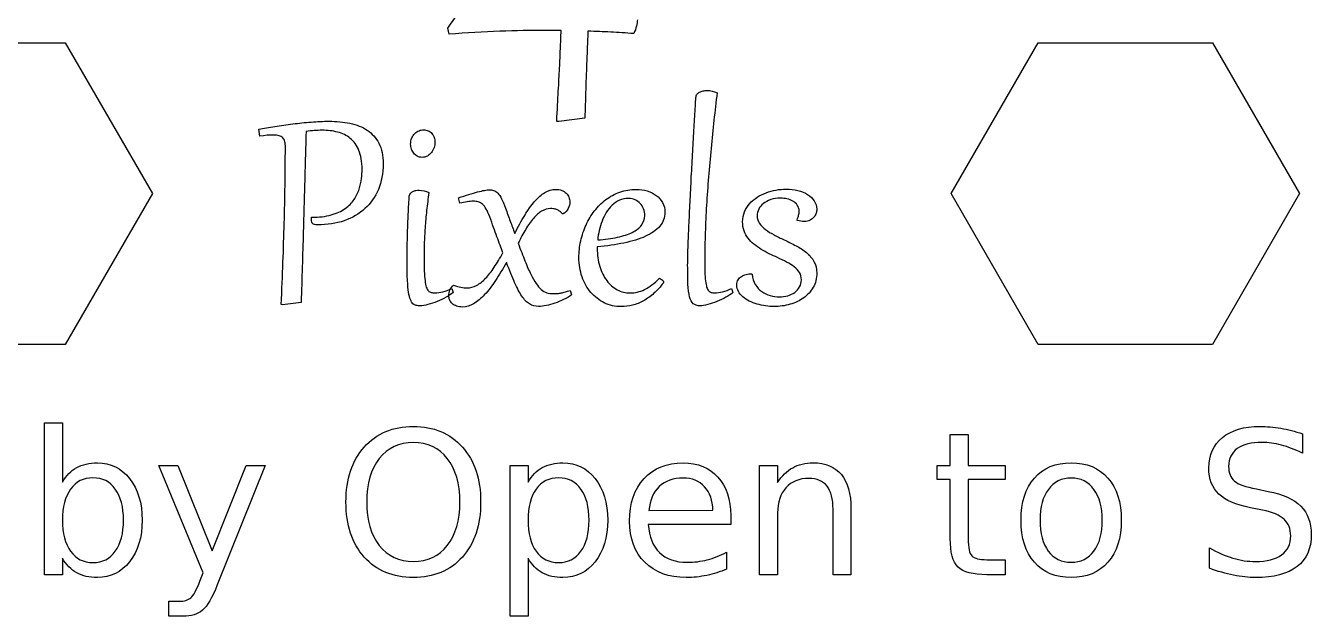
# Model space of a CAD drawing. Extents: x 1 to 248, y 2 to 47.
# Drawn here: x 201.64 to 220.09, y 24.09 to 32.56 of the extents above; entities that cross this region are included whole.
import ezdxf

# ---------------------------------------------------------------- set-up
doc = ezdxf.new("R2010")
doc.units = 0
doc.layers.get('0').update_dxf_attribs({"linetype": 'CONTINUOUS'})

msp = doc.modelspace()

# ---------------------------------------------------------------- linework, layer by layer
at = {"color": 5}
for p, q in [((207.71265, 32.44302), (207.69527, 32.529472)), ((209.20788, 32.49775), (209.09314, 32.49775)), ((211.56094, 31.600463), (211.5611, 31.600442)), ((209.28728, 31.191339), (209.25908, 31.193139)), ((209.66153, 31.238999), (209.28728, 31.191339)), ((204.99638, 30.980161), (204.98298, 31.079811)), ((205.36281, 30.819992), (205.3638, 30.820041)), ((207.32656, 30.676735), (207.32656, 30.676725)), ((207.42388, 30.170668), (207.42396, 30.170641)), ((207.8672, 30.017146), (207.85056, 30.096743)), ((205.73766, 29.7855), (205.73766, 29.80006)), ((209.35194, 29.864925), (209.34294, 29.864925)), ((210.52325, 29.841461), (210.52318, 29.841462)), ((212.71323, 29.770957), (212.71023, 29.782157)), ((209.84095, 29.393559), (209.84095, 29.374529)), ((212.05665, 29.00741), (212.06495, 28.99948)), ((207.7508, 28.794599), (207.7721, 28.736379)), ((210.73441, 28.942343), (210.73368, 28.942378)), ((211.76785, 28.7946), (211.78915, 28.73638)), ((209.45048, 28.767643), (209.47288, 28.703823)), ((205.32421, 28.561685), (205.30401, 28.563885)), ((205.58956, 28.595275), (205.32421, 28.561685)), ((201.90405, 24.689184), (201.90405, 26.866883)), ((201.90405, 26.866883), (202.162973, 26.866883)), ((202.162973, 26.866883), (202.162973, 26.018756)), ((207.201353, 26.816502), (207.201353, 26.816502)), ((207.201353, 26.586975), (207.201353, 26.586975)), ((214.908638, 26.256681), (214.908638, 26.701738)), ((214.908638, 26.701738), (215.167551, 26.701738)), ((215.167551, 26.701738), (215.167581, 26.701739)), ((215.167581, 26.701739), (215.167581, 26.256682)), ((219.966653, 26.710137), (219.966643, 26.710136)), ((219.966643, 26.710136), (219.966643, 26.434424)), ((204.182512, 24.714379), (203.548518, 26.256682)), ((203.548518, 26.256682), (203.821424, 26.256682)), ((203.821424, 26.256682), (204.311273, 25.030677)), ((204.311273, 25.030677), (204.801111, 26.256682)), ((205.074028, 26.256682), (204.385441, 24.543634)), ((204.801111, 26.256682), (205.074028, 26.256682)), ((208.588298, 24.092979), (208.588298, 26.256682)), ((208.588298, 26.256682), (208.847221, 26.256682)), ((208.847221, 26.256682), (208.847221, 26.018759)), ((212.171156, 24.689187), (212.171156, 26.256682)), ((212.171156, 26.256682), (212.430079, 26.256682)), ((212.430079, 26.256682), (212.430079, 26.013161)), ((214.719702, 26.056546), (214.719702, 26.256681)), ((214.719702, 26.256681), (214.908638, 26.256681)), ((215.167581, 26.256682), (215.698009, 26.256682)), ((215.698009, 26.256682), (215.698009, 26.056547)), ((216.645509, 26.29447), (216.645509, 26.29447)), ((214.908638, 26.056546), (214.719702, 26.056546)), ((214.908638, 25.20562), (214.908638, 26.056546)), ((215.698009, 26.056547), (215.167581, 26.056547)), ((215.167581, 26.056547), (215.167581, 25.205621)), ((216.645509, 26.076141), (216.645509, 26.076141)), ((202.162973, 26.018756), (202.162973, 26.018759)), ((219.304673, 25.919392), (219.475414, 25.884403)), ((203.039085, 25.471535), (203.039085, 25.471535)), ((209.723333, 25.471535), (209.723333, 25.471535)), ((210.582661, 25.611492), (211.500763, 25.612913)), ((211.500763, 25.612913), (211.500763, 25.612892)), ((211.758286, 25.537316), (211.758286, 25.537313)), ((211.758286, 25.537313), (211.758286, 25.411354)), ((212.430079, 25.575101), (212.430079, 24.689187)), ((213.226411, 24.689187), (213.226411, 25.626885)), ((213.483924, 25.635282), (213.483924, 24.689187)), ((213.483934, 25.635282), (213.483924, 25.635282)), ((219.392834, 25.61569), (219.220693, 25.649278)), ((211.758286, 25.411354), (210.574259, 25.411354)), ((202.162973, 24.924308), (202.162973, 24.689184)), ((208.847221, 24.924311), (208.847221, 24.092979)), ((208.847221, 24.924308), (208.847221, 24.924311)), ((211.698101, 25.012483), (211.698101, 24.768962)), ((218.63009, 24.781553), (218.63009, 25.072659)), ((215.433465, 24.904716), (215.697979, 24.904716)), ((215.697979, 24.904716), (215.697979, 24.689186)), ((202.162973, 24.689184), (201.90405, 24.689184)), ((204.136341, 24.596817), (204.182512, 24.714379)), ((212.430079, 24.689187), (212.171156, 24.689187)), ((213.483924, 24.689187), (213.226411, 24.689187)), ((215.697979, 24.689186), (215.433465, 24.689186)), ((204.385441, 24.543634), (204.385451, 24.543634)), ((203.689883, 24.092981), (203.689883, 24.308511)), ((203.689883, 24.308511), (203.841029, 24.308511)), ((203.895612, 24.092981), (203.689883, 24.092981)), ((208.847221, 24.092979), (208.588298, 24.092979))]:
    msp.add_line(p, q, dxfattribs=at)
at = {"color": 1}
for p, q in [((199.703565, 32.321581), (202.203565, 32.321581)), ((202.203565, 32.321581), (203.453565, 30.156517)), ((214.923565, 30.156517), (216.173565, 32.321581)), ((216.173565, 32.321581), (218.673565, 32.321581)), ((218.673565, 32.321581), (219.923565, 30.156517)), ((203.453565, 30.156517), (202.203565, 27.991454)), ((216.173565, 27.991454), (214.923565, 30.156517)), ((219.923565, 30.156517), (218.673565, 27.991454)), ((202.203565, 27.991454), (199.703565, 27.991454)), ((218.673565, 27.991454), (216.173565, 27.991454))]:
    msp.add_line(p, q, dxfattribs=at)
at = {"color": 5}
for points in [[(207.69527, 32.529472), (207.90593, 32.827224), (208.085993, 33.092023), (208.23546, 33.323869)], [(208.43997, 32.48539), (208.206943, 32.47833), (207.964503, 32.464207), (207.71265, 32.44302)], [(209.09314, 32.49775), (208.891893, 32.49775), (208.67417, 32.49363), (208.43997, 32.48539)], [(209.26438, 32.49775), (209.24558, 32.49775), (209.226747, 32.49775), (209.20788, 32.49775)], [(209.32268, 32.49595), (209.30268, 32.49715), (209.283247, 32.49775), (209.26438, 32.49775)], [(209.31208, 32.234682), (209.315413, 32.319418), (209.318947, 32.406507), (209.32268, 32.49595)], [(209.70753, 32.487085), (209.702863, 32.384696), (209.69873, 32.288191), (209.69513, 32.197571)], [(210.03412, 32.472965), (209.92702, 32.478832), (209.818157, 32.483539), (209.70753, 32.487085)], [(210.4172, 32.651267), (210.4172, 32.595954), (210.400133, 32.52946), (210.366, 32.451785)], [(210.366, 32.451785), (210.25302, 32.461199), (210.142393, 32.468259), (210.03412, 32.472965)], [(209.29968, 31.957526), (209.304347, 32.056384), (209.30848, 32.14877), (209.31208, 32.234682)], [(209.69513, 32.197571), (209.691797, 32.105775), (209.688263, 32.012212), (209.68453, 31.916884)], [(209.28198, 31.625644), (209.289047, 31.74804), (209.294947, 31.858668), (209.29968, 31.957526)], [(209.68453, 31.916884), (209.681197, 31.82038), (209.677663, 31.717991), (209.67393, 31.609717)], [(209.25908, 31.193139), (209.26848, 31.357903), (209.276113, 31.502072), (209.28198, 31.625644)], [(209.67393, 31.609717), (209.670597, 31.500267), (209.666463, 31.376695), (209.66153, 31.238999)], [(211.25746, 31.535523), (211.258127, 31.553437), (211.26336, 31.56874), (211.27316, 31.581433)], [(211.27316, 31.581433), (211.282893, 31.594867), (211.295227, 31.605317), (211.31016, 31.612783)], [(211.31016, 31.612783), (211.325827, 31.620997), (211.342993, 31.626967), (211.36166, 31.630693)], [(211.36166, 31.630693), (211.38106, 31.634427), (211.40046, 31.636293), (211.41986, 31.636293)], [(211.41986, 31.636293), (211.46466, 31.636293), (211.511687, 31.62435), (211.56094, 31.600463)], [(211.5611, 31.600442), (211.546167, 31.473548), (211.531233, 31.343294), (211.5163, 31.209682)], [(211.24066, 31.264566), (211.24666, 31.366828), (211.25226, 31.457147), (211.25746, 31.535523)], [(205.73315, 31.182821), (205.821977, 31.190288), (205.90707, 31.194021), (205.98843, 31.194021)], [(205.98843, 31.194021), (206.095917, 31.194021), (206.196687, 31.184318), (206.29074, 31.164911)], [(211.22166, 30.937626), (211.228393, 31.053324), (211.234727, 31.162304), (211.24066, 31.264566)], [(211.5163, 31.209682), (211.5021, 31.076816), (211.4883, 30.942084), (211.4749, 30.805486)], [(204.98298, 31.079811), (205.053147, 31.092498), (205.129657, 31.105561), (205.21251, 31.119001)], [(205.21251, 31.119001), (205.29611, 31.132435), (205.381577, 31.144751), (205.46891, 31.155951)], [(205.46891, 31.155951), (205.55699, 31.167151), (205.64507, 31.176108), (205.73315, 31.182821)], [(205.66046, 31.048441), (205.659127, 30.990968), (205.656793, 30.914085), (205.65346, 30.817792)], [(205.77803, 31.060761), (205.74223, 31.057761), (205.70304, 31.053655), (205.66046, 31.048441)], [(205.89223, 31.065261), (205.852697, 31.065261), (205.81463, 31.063761), (205.77803, 31.060761)], [(206.11392, 31.038391), (206.044507, 31.056305), (205.97061, 31.065261), (205.89223, 31.065261)], [(206.29531, 30.948821), (206.243777, 30.991368), (206.183313, 31.021225), (206.11392, 31.038391)], [(206.29074, 31.164911), (206.38554, 31.145505), (206.46802, 31.112288), (206.53818, 31.065261)], [(206.53818, 31.065261), (206.609093, 31.018981), (206.665077, 30.956654), (206.70613, 30.878278)], [(207.17876, 30.954405), (207.18996, 30.980532), (207.204527, 31.002179), (207.22246, 31.019345)], [(207.22246, 31.019345), (207.240393, 31.037259), (207.26016, 31.050322), (207.28176, 31.058535)], [(207.28176, 31.058535), (207.303427, 31.067495), (207.324693, 31.071975), (207.34556, 31.071975)], [(207.34556, 31.071975), (207.37096, 31.071975), (207.393727, 31.067122), (207.41386, 31.057415)], [(207.41386, 31.057415), (207.433993, 31.048462), (207.45116, 31.035772), (207.46536, 31.019345)], [(207.46536, 31.019345), (207.480293, 31.002925), (207.491493, 30.983892), (207.49896, 30.962245)], [(205.1856, 30.996951), (205.136333, 30.996951), (205.07326, 30.991355), (204.99638, 30.980161)], [(205.274, 30.986871), (205.250867, 30.993591), (205.2214, 30.996951), (205.1856, 30.996951)], [(205.3278, 30.955521), (205.315133, 30.969701), (205.2972, 30.980151), (205.274, 30.986871)], [(205.3558, 30.900661), (205.350467, 30.923055), (205.341133, 30.941341), (205.3278, 30.955521)], [(205.3638, 30.820041), (205.3638, 30.851395), (205.361133, 30.878268), (205.3558, 30.900661)], [(206.41847, 30.776394), (206.388603, 30.848798), (206.34755, 30.906274), (206.29531, 30.948821)], [(206.70613, 30.878278), (206.747197, 30.799903), (206.76773, 30.70212), (206.76773, 30.584929)], [(207.16196, 30.865955), (207.16196, 30.899549), (207.16756, 30.929032), (207.17876, 30.954405)], [(207.17316, 30.795415), (207.165693, 30.818555), (207.16196, 30.842069), (207.16196, 30.865955)], [(207.51126, 30.893945), (207.51126, 30.867819), (207.506793, 30.841692), (207.49786, 30.815565)], [(207.49896, 30.962245), (207.50716, 30.941345), (207.51126, 30.918579), (207.51126, 30.893945)], [(211.20146, 30.579336), (211.208193, 30.703245), (211.214927, 30.822675), (211.22166, 30.937626)], [(205.35881, 30.27248), (205.361477, 30.450879), (205.36281, 30.633383), (205.36281, 30.819992)], [(205.65346, 30.817792), (205.65146, 30.721502), (205.64846, 30.610656), (205.64446, 30.485254)], [(206.46437, 30.506557), (206.46437, 30.614791), (206.44907, 30.704736), (206.41847, 30.776394)], [(207.20566, 30.734955), (207.19146, 30.752869), (207.180627, 30.773022), (207.17316, 30.795415)], [(207.25716, 30.692405), (207.237027, 30.703599), (207.21986, 30.717782), (207.20566, 30.734955)], [(207.32656, 30.676725), (207.300427, 30.676725), (207.277293, 30.681952), (207.25716, 30.692405)], [(207.40156, 30.695765), (207.37916, 30.683079), (207.35416, 30.676735), (207.32656, 30.676735)], [(207.45976, 30.746145), (207.444093, 30.725245), (207.424693, 30.708452), (207.40156, 30.695765)], [(207.49786, 30.815565), (207.488927, 30.790185), (207.476227, 30.767045), (207.45976, 30.746145)], [(211.4749, 30.805486), (211.462233, 30.669634), (211.4503, 30.533036), (211.4391, 30.395692)], [(205.64446, 30.485254), (205.641793, 30.3606), (205.63806, 30.223628), (205.63326, 30.07434)], [(206.45637, 30.371078), (206.461703, 30.421092), (206.46437, 30.466251), (206.46437, 30.506557)], [(206.76773, 30.584929), (206.76773, 30.448331), (206.744597, 30.325542), (206.69833, 30.216562)], [(211.18246, 30.212089), (211.18846, 30.333759), (211.194793, 30.456174), (211.20146, 30.579336)], [(205.34651, 29.732806), (205.351843, 29.914937), (205.355943, 30.094828), (205.35881, 30.27248)], [(206.42277, 30.218805), (206.439903, 30.270312), (206.451103, 30.32107), (206.45637, 30.371078)], [(211.4391, 30.395692), (211.4279, 30.258348), (211.4182, 30.122869), (211.41, 29.989256)], [(206.34887, 30.069891), (206.381003, 30.118411), (206.405637, 30.168049), (206.42277, 30.218805)], [(206.69833, 30.216562), (206.652797, 30.108329), (206.588603, 30.016517), (206.50575, 29.941126)], [(207.12601, 29.826923), (207.13001, 29.917243), (207.134877, 30.010174), (207.14061, 30.105718)], [(207.14061, 30.105718), (207.141943, 30.126618), (207.147543, 30.143412), (207.15741, 30.156098)], [(207.15741, 30.156098), (207.167143, 30.169532), (207.179077, 30.179608), (207.19321, 30.186328)], [(207.19321, 30.186328), (207.20741, 30.193795), (207.222343, 30.198645), (207.23801, 30.200878)], [(207.23801, 30.200878), (207.25441, 30.203878), (207.269343, 30.205378), (207.28281, 30.205378)], [(207.28281, 30.205378), (207.33281, 30.205378), (207.379833, 30.193808), (207.42388, 30.170668)], [(207.42396, 30.170641), (207.411293, 30.085547), (207.40046, 30.00008), (207.39146, 29.91424)], [(207.85056, 30.096743), (207.902093, 30.11391), (207.950987, 30.129587), (207.99724, 30.143773)], [(207.99724, 30.143773), (208.043507, 30.157953), (208.08568, 30.169897), (208.12376, 30.179603)], [(208.12376, 30.179603), (208.161827, 30.190057), (208.19466, 30.197893), (208.22226, 30.203113)], [(208.22226, 30.203113), (208.250593, 30.208313), (208.272627, 30.210913), (208.28836, 30.210913)], [(208.28836, 30.210913), (208.311493, 30.210913), (208.333127, 30.207553), (208.35326, 30.200833)], [(208.35326, 30.200833), (208.374193, 30.194113), (208.39396, 30.18105), (208.41256, 30.161643)], [(208.41256, 30.161643), (208.43196, 30.142237), (208.450627, 30.115363), (208.46856, 30.081023)], [(208.94218, 30.044075), (208.990713, 30.099309), (209.039603, 30.141855), (209.08885, 30.171715)], [(209.08885, 30.171715), (209.13885, 30.202322), (209.18998, 30.217625), (209.24224, 30.217625)], [(209.24224, 30.217625), (209.27584, 30.217625), (209.30534, 30.212399), (209.33074, 30.201945)], [(209.33074, 30.201945), (209.35614, 30.192245), (209.377407, 30.179182), (209.39454, 30.162755)], [(209.39454, 30.162755), (209.412473, 30.146335), (209.42554, 30.126929), (209.43374, 30.104535)], [(209.43374, 30.104535), (209.442673, 30.082889), (209.44714, 30.060495), (209.44714, 30.037355)], [(209.96407, 30.069823), (210.02527, 30.116103), (210.092077, 30.152305), (210.16449, 30.178429)], [(210.29258, 30.086662), (210.244047, 30.086662), (210.200007, 30.078079), (210.16046, 30.060912)], [(210.16449, 30.178429), (210.237643, 30.204556), (210.31602, 30.217619), (210.39962, 30.217619)], [(210.38438, 30.067632), (210.356047, 30.080319), (210.325447, 30.086662), (210.29258, 30.086662)], [(210.39962, 30.217619), (210.454887, 30.217619), (210.50751, 30.210156), (210.55749, 30.195229)], [(210.55749, 30.195229), (210.60749, 30.180303), (210.651157, 30.158656), (210.68849, 30.130289)], [(210.68849, 30.130289), (210.726557, 30.102669), (210.75679, 30.068333), (210.77919, 30.027281)], [(211.16566, 29.860517), (211.170993, 29.973976), (211.176593, 30.091167), (211.18246, 30.212089)], [(212.02801, 30.01166), (212.059343, 30.04674), (212.095173, 30.077344), (212.1355, 30.10347)], [(212.1355, 30.10347), (212.176567, 30.129597), (212.22023, 30.151244), (212.26649, 30.16841)], [(212.26649, 30.16841), (212.312757, 30.186324), (212.360157, 30.199387), (212.40869, 30.2076)], [(212.47423, 30.091177), (212.42123, 30.091177), (212.37383, 30.084087), (212.33203, 30.069907)], [(212.40869, 30.2076), (212.457957, 30.21656), (212.50573, 30.22104), (212.55201, 30.22104)], [(212.56493, 30.081097), (212.53433, 30.087817), (212.504097, 30.091177), (212.47423, 30.091177)], [(212.55201, 30.22104), (212.611743, 30.22104), (212.6681, 30.214324), (212.72108, 30.20089)], [(212.72108, 30.20089), (212.774813, 30.188204), (212.821463, 30.16917), (212.86103, 30.14379)], [(212.86103, 30.14379), (212.901363, 30.119157), (212.933097, 30.088927), (212.95623, 30.0531)], [(205.63326, 30.07434), (205.628593, 29.9258), (205.624127, 29.770168), (205.61986, 29.607444)], [(206.02081, 29.85044), (206.099937, 29.87358), (206.16637, 29.90381), (206.22011, 29.94113)], [(206.50575, 29.941126), (206.422897, 29.865736), (206.32325, 29.807888), (206.20681, 29.76758)], [(206.22011, 29.94113), (206.273843, 29.979197), (206.316763, 30.022117), (206.34887, 30.069891)], [(207.39146, 29.91424), (207.382527, 29.829146), (207.37506, 29.746665), (207.36906, 29.666796)], [(207.97244, 30.037296), (207.940373, 30.032096), (207.905293, 30.02538), (207.8672, 30.017146)], [(208.05754, 30.046296), (208.033673, 30.046296), (208.005307, 30.043296), (207.97244, 30.037296)], [(208.13034, 30.037296), (208.108673, 30.043296), (208.084407, 30.046296), (208.05754, 30.046296)], [(208.19194, 30.003706), (208.173273, 30.020126), (208.15274, 30.031323), (208.13034, 30.037296)], [(208.24564, 29.935406), (208.22924, 29.96452), (208.21134, 29.987286), (208.19194, 30.003706)], [(208.29714, 29.82456), (208.27994, 29.870094), (208.262773, 29.907042), (208.24564, 29.935406)], [(208.46856, 30.081023), (208.487227, 30.04669), (208.505893, 30.002277), (208.52456, 29.947784)], [(208.52456, 29.947784), (208.54696, 29.882098), (208.56936, 29.81977), (208.59176, 29.760802)], [(208.79886, 29.844776), (208.84666, 29.923152), (208.894433, 29.989585), (208.94218, 30.044075)], [(209.04289, 29.904155), (209.002557, 29.879522), (208.96337, 29.844813), (208.92533, 29.800027)], [(209.17054, 29.942225), (209.126473, 29.942225), (209.083923, 29.929535), (209.04289, 29.904155)], [(209.21194, 29.938825), (209.19774, 29.941092), (209.18394, 29.942225), (209.17054, 29.942225)], [(209.25674, 29.927625), (209.241807, 29.933625), (209.226873, 29.937359), (209.21194, 29.938825)], [(209.30044, 29.904115), (209.28624, 29.914562), (209.271673, 29.922399), (209.25674, 29.927625)], [(209.34294, 29.864925), (209.329473, 29.881345), (209.315307, 29.894409), (209.30044, 29.904115)], [(209.42364, 29.943305), (209.407973, 29.912699), (209.384073, 29.886572), (209.35194, 29.864925)], [(209.44714, 30.037355), (209.44714, 30.006002), (209.439307, 29.974652), (209.42364, 29.943305)], [(209.67968, 29.705934), (209.71328, 29.778339), (209.75396, 29.845519), (209.80172, 29.907473)], [(209.80172, 29.907473), (209.84952, 29.970173), (209.903637, 30.02429), (209.96407, 30.069823)], [(210.05409, 29.990372), (210.022757, 29.961259), (209.995157, 29.926923), (209.97129, 29.887364)], [(210.16046, 30.060912), (210.120927, 30.043746), (210.08547, 30.020232), (210.05409, 29.990372)], [(210.45718, 30.015012), (210.437047, 30.037406), (210.41278, 30.054946), (210.38438, 30.067632)], [(210.50528, 29.937752), (210.49408, 29.967612), (210.478047, 29.993366), (210.45718, 30.015012)], [(210.52318, 29.841462), (210.52318, 29.875796), (210.517213, 29.907892), (210.50528, 29.937752)], [(210.77919, 30.027281), (210.80159, 29.986228), (210.81279, 29.939576), (210.81279, 29.887324)], [(211.41, 29.989256), (211.4018, 29.856391), (211.395467, 29.725765), (211.391, 29.597377)], [(211.95521, 29.895215), (211.973143, 29.938509), (211.99741, 29.977324), (212.02801, 30.01166)], [(212.15957, 29.933317), (212.144637, 29.903457), (212.13717, 29.872481), (212.13717, 29.840387)], [(212.22567, 30.012807), (212.19727, 29.989667), (212.175237, 29.963171), (212.15957, 29.933317)], [(212.33203, 30.069907), (212.29023, 30.055727), (212.254777, 30.036694), (212.22567, 30.012807)], [(212.65003, 30.048627), (212.62463, 30.063554), (212.596263, 30.074377), (212.56493, 30.081097)], [(212.71273, 29.990407), (212.69633, 30.014294), (212.67543, 30.033701), (212.65003, 30.048627)], [(212.73963, 29.904197), (212.738963, 29.938531), (212.729997, 29.967267), (212.71273, 29.990407)], [(212.73263, 29.848217), (212.737297, 29.868371), (212.73963, 29.887031), (212.73963, 29.904197)], [(212.95623, 30.0531), (212.980097, 30.017274), (212.99203, 29.976966), (212.99203, 29.932177)], [(212.99203, 29.932177), (212.99203, 29.915011), (212.98903, 29.896351), (212.98303, 29.876197)], [(205.32861, 29.172978), (205.336077, 29.364813), (205.342043, 29.551422), (205.34651, 29.732806)], [(205.73766, 29.80006), (205.73766, 29.807527), (205.737993, 29.813124), (205.73866, 29.81685)], [(205.75666, 29.7228), (205.743993, 29.732507), (205.73766, 29.753407), (205.73766, 29.7855)], [(205.73866, 29.81685), (205.848387, 29.81685), (205.942437, 29.828047), (206.02081, 29.85044)], [(205.82276, 29.70824), (205.791427, 29.70824), (205.769393, 29.713094), (205.75666, 29.7228)], [(206.20681, 29.76758), (206.09111, 29.72802), (205.963093, 29.70824), (205.82276, 29.70824)], [(207.11701, 29.570522), (207.11901, 29.651884), (207.12201, 29.737351), (207.12601, 29.826923)], [(208.35204, 29.672287), (208.33484, 29.720061), (208.31654, 29.770818), (208.29714, 29.82456)], [(208.59176, 29.760802), (208.61416, 29.702582), (208.635793, 29.64436), (208.65666, 29.586135)], [(208.65666, 29.586135), (208.70446, 29.680933), (208.75186, 29.767147), (208.79886, 29.844776)], [(208.92533, 29.800027), (208.887263, 29.755987), (208.849943, 29.703737), (208.81337, 29.643275)], [(209.90969, 29.763082), (209.89329, 29.719042), (209.879857, 29.673883), (209.86939, 29.627604)], [(209.97129, 29.887364), (209.947423, 29.848551), (209.92689, 29.807124), (209.90969, 29.763082)], [(210.47735, 29.703743), (210.50795, 29.74405), (210.52325, 29.789956), (210.52325, 29.841461)], [(210.81279, 29.887324), (210.81279, 29.811188), (210.78779, 29.744755), (210.73779, 29.688025)], [(211.15106, 29.547013), (211.155727, 29.642557), (211.160593, 29.747059), (211.16566, 29.860517)], [(211.92831, 29.753019), (211.92831, 29.804526), (211.937277, 29.851925), (211.95521, 29.895215)], [(211.94851, 29.622019), (211.935043, 29.661579), (211.92831, 29.705246), (211.92831, 29.753019)], [(212.13717, 29.840387), (212.13717, 29.799334), (212.148003, 29.762385), (212.16967, 29.729541)], [(212.16967, 29.729541), (212.191337, 29.697441), (212.22007, 29.667585), (212.25587, 29.639971)], [(212.71023, 29.782157), (212.720697, 29.806044), (212.728163, 29.828064), (212.73263, 29.848217)], [(212.81173, 29.756397), (212.780397, 29.756397), (212.747563, 29.761251), (212.71323, 29.770957)], [(212.89683, 29.775427), (212.873697, 29.763487), (212.84533, 29.757144), (212.81173, 29.756397)], [(212.95283, 29.819097), (212.93863, 29.801931), (212.919963, 29.787374), (212.89683, 29.775427)], [(212.98303, 29.876197), (212.97703, 29.856044), (212.966963, 29.837011), (212.95283, 29.819097)], [(205.61986, 29.607444), (205.615193, 29.445467), (205.610327, 29.278638), (205.60526, 29.106957)], [(207.11101, 29.343232), (207.112343, 29.414144), (207.114343, 29.489907), (207.11701, 29.570522)], [(207.36906, 29.666796), (207.363727, 29.586927), (207.359627, 29.511163), (207.35676, 29.439505)], [(208.40134, 29.537928), (208.385673, 29.580475), (208.36924, 29.625261), (208.35204, 29.672287)], [(208.44504, 29.418125), (208.431573, 29.456192), (208.417007, 29.496126), (208.40134, 29.537928)], [(208.81337, 29.643275), (208.777503, 29.582815), (208.741673, 29.516756), (208.70588, 29.445096)], [(209.60358, 29.477525), (209.621513, 29.557394), (209.64688, 29.63353), (209.67968, 29.705934)], [(209.86939, 29.627604), (209.858923, 29.581324), (209.851457, 29.536165), (209.84699, 29.492125)], [(210.13138, 29.530195), (210.215727, 29.548855), (210.286637, 29.572369), (210.34411, 29.600735)], [(210.5329, 29.543589), (210.445567, 29.504029), (210.342557, 29.471933), (210.22387, 29.447299)], [(210.34411, 29.600735), (210.40231, 29.629849), (210.446723, 29.664185), (210.47735, 29.703743)], [(210.73779, 29.688025), (210.688523, 29.631299), (210.620227, 29.583153), (210.5329, 29.543589)], [(211.14206, 29.295091), (211.14406, 29.367495), (211.14706, 29.451469), (211.15106, 29.547013)], [(211.391, 29.597377), (211.386333, 29.46899), (211.384, 29.345828), (211.384, 29.22789)], [(212.00561, 29.515652), (211.981743, 29.547752), (211.96271, 29.583208), (211.94851, 29.622019)], [(212.25587, 29.639971), (212.29167, 29.613098), (212.332723, 29.587718), (212.37903, 29.563831)], [(212.37903, 29.563831), (212.42603, 29.539945), (212.474923, 29.516058), (212.52571, 29.492171)], [(207.35676, 29.439505), (207.35476, 29.368594), (207.35376, 29.3044), (207.35376, 29.246924)], [(208.48644, 29.307279), (208.472973, 29.343106), (208.459173, 29.380055), (208.44504, 29.418125)], [(208.70588, 29.445096), (208.740947, 29.348806), (208.773047, 29.264085), (208.80218, 29.190934)], [(209.57778, 29.237918), (209.57778, 29.317787), (209.58638, 29.397656), (209.60358, 29.477525)], [(210.22387, 29.447299), (210.105937, 29.423413), (209.978297, 29.405499), (209.84095, 29.393559)], [(209.84095, 29.374529), (209.84095, 29.278985), (209.852883, 29.191652), (209.87675, 29.11253)], [(209.84699, 29.492125), (209.952983, 29.499592), (210.04778, 29.512282), (210.13138, 29.530195)], [(212.09071, 29.429442), (212.058643, 29.455569), (212.030277, 29.484306), (212.00561, 29.515652)], [(212.19596, 29.356662), (212.158627, 29.379056), (212.123543, 29.403316), (212.09071, 29.429442)], [(212.31128, 29.293962), (212.271747, 29.313369), (212.233307, 29.334269), (212.19596, 29.356662)], [(212.52571, 29.492171), (212.582443, 29.465298), (212.638797, 29.437308), (212.69477, 29.408201)], [(212.69477, 29.408201), (212.75077, 29.379835), (212.800783, 29.347365), (212.84481, 29.310791)], [(205.30401, 28.563885), (205.312943, 28.778113), (205.321143, 28.981144), (205.32861, 29.172978)], [(207.11001, 29.15401), (207.11001, 29.20999), (207.110343, 29.273064), (207.11101, 29.343232)], [(207.35376, 29.246924), (207.35376, 29.169295), (207.35476, 29.102489), (207.35676, 29.046506)], [(208.36215, 29.100143), (208.403217, 29.162097), (208.444647, 29.231142), (208.48644, 29.307279)], [(208.53797, 29.168481), (208.48497, 29.07443), (208.432347, 28.988216), (208.3801, 28.90984)], [(208.65441, 28.880729), (208.619343, 28.960598), (208.58053, 29.056515), (208.53797, 29.168481)], [(208.80218, 29.190934), (208.832047, 29.117783), (208.860047, 29.054336), (208.88618, 29.000592)], [(209.62258, 28.962483), (209.592713, 29.048323), (209.57778, 29.140135), (209.57778, 29.237918)], [(211.13906, 29.129382), (211.13906, 29.168196), (211.14006, 29.223432), (211.14206, 29.295091)], [(211.384, 29.22789), (211.384, 29.153993), (211.384667, 29.090546), (211.386, 29.037549)], [(212.43108, 29.237982), (212.391547, 29.256642), (212.351613, 29.275302), (212.31128, 29.293962)], [(212.55984, 29.174162), (212.518773, 29.195062), (212.475853, 29.216336), (212.43108, 29.237982)], [(212.66957, 29.105862), (212.638237, 29.130496), (212.60166, 29.153262), (212.55984, 29.174162)], [(212.84481, 29.310791), (212.888877, 29.274218), (212.92433, 29.232044), (212.95117, 29.18427)], [(212.95117, 29.18427), (212.97877, 29.137244), (212.99257, 29.081634), (212.99257, 29.017441)], [(205.60526, 29.106957), (205.599927, 28.936023), (205.594693, 28.765463), (205.58956, 28.595275)], [(207.11601, 28.909925), (207.11201, 28.977105), (207.11001, 29.058466), (207.11001, 29.15401)], [(207.35676, 29.046506), (207.35876, 28.991266), (207.362493, 28.944614), (207.36796, 28.906549)], [(208.23787, 28.941151), (208.27967, 28.985191), (208.321097, 29.038189), (208.36215, 29.100143)], [(208.88618, 29.000592), (208.912313, 28.947599), (208.93768, 28.903186), (208.96228, 28.867353)], [(209.87675, 29.11253), (209.90135, 29.033408), (209.93494, 28.965482), (209.97752, 28.908752)], [(211.14306, 28.857305), (211.140393, 28.931949), (211.13906, 29.022642), (211.13906, 29.129382)], [(211.386, 29.037549), (211.388, 28.984549), (211.391, 28.939763), (211.395, 28.90319)], [(211.91215, 28.96822), (211.932283, 28.980907), (211.954683, 28.990237), (211.97935, 28.99621)], [(211.97935, 28.99621), (212.00475, 29.00293), (212.030517, 29.006664), (212.05665, 29.00741)], [(212.06495, 28.99948), (212.070283, 28.942754), (212.085217, 28.893862), (212.10975, 28.852806)], [(212.74457, 29.024122), (212.725903, 29.053982), (212.700903, 29.081229), (212.66957, 29.105862)], [(212.77257, 28.919994), (212.77257, 28.959554), (212.763237, 28.994264), (212.74457, 29.024122)], [(212.99257, 29.017441), (212.99257, 28.940558), (212.975403, 28.872259), (212.94107, 28.812544)], [(207.13171, 28.741977), (207.124977, 28.786764), (207.119743, 28.842747), (207.11601, 28.909925)], [(207.36796, 28.906549), (207.373293, 28.868483), (207.379627, 28.837879), (207.38696, 28.814739)], [(207.38696, 28.814739), (207.39516, 28.792346), (207.40486, 28.774806), (207.41606, 28.762119)], [(207.62428, 28.748689), (207.66608, 28.759883), (207.708253, 28.775186), (207.7508, 28.794599)], [(207.7262, 28.769882), (207.7374, 28.796009), (207.7542, 28.821016), (207.7766, 28.844902)], [(207.7766, 28.844902), (207.816933, 28.829976), (207.852763, 28.819526), (207.88409, 28.813552)], [(207.88409, 28.813552), (207.916157, 28.807552), (207.945257, 28.804552), (207.97139, 28.804552)], [(207.97139, 28.804552), (208.01919, 28.804552), (208.065097, 28.816496), (208.10911, 28.840382)], [(208.10911, 28.840382), (208.153177, 28.864269), (208.196097, 28.897859), (208.23787, 28.941151)], [(208.3801, 28.90984), (208.328567, 28.831464), (208.27669, 28.763912), (208.22447, 28.707182)], [(208.75854, 28.684789), (208.724207, 28.736296), (208.689497, 28.801609), (208.65441, 28.880729)], [(208.96228, 28.867353), (208.98688, 28.831527), (209.01188, 28.80279), (209.03728, 28.781143)], [(209.7491, 28.739671), (209.695367, 28.803118), (209.653193, 28.877389), (209.62258, 28.962483)], [(209.97752, 28.908752), (210.020053, 28.852772), (210.070063, 28.809106), (210.12755, 28.777753)], [(210.51943, 28.779993), (210.590343, 28.81358), (210.662003, 28.867697), (210.73441, 28.942343)], [(210.79038, 28.878508), (210.74858, 28.820288), (210.70342, 28.76953), (210.6549, 28.726234)], [(210.73368, 28.942378), (210.738347, 28.940112), (210.743947, 28.936752), (210.75048, 28.932298)], [(210.75048, 28.932298), (210.757947, 28.928565), (210.76468, 28.924085), (210.77068, 28.918858)], [(210.77068, 28.918858), (210.77668, 28.914392), (210.781913, 28.909165), (210.78638, 28.903178)], [(210.78638, 28.903178), (210.791047, 28.897978), (210.79338, 28.892755), (210.79338, 28.887508)], [(210.79338, 28.887508), (210.79338, 28.884508), (210.79238, 28.881508), (210.79038, 28.878508)], [(211.16656, 28.67704), (211.154627, 28.72332), (211.146793, 28.783409), (211.14306, 28.857305)], [(211.395, 28.90319), (211.399667, 28.866617), (211.405267, 28.837134), (211.4118, 28.81474)], [(211.4118, 28.81474), (211.419267, 28.792347), (211.428233, 28.77518), (211.4387, 28.76324)], [(211.64133, 28.74869), (211.68313, 28.759884), (211.725303, 28.775187), (211.76785, 28.7946)], [(211.84495, 28.84506), (211.84495, 28.874174), (211.850917, 28.898807), (211.86285, 28.91896)], [(211.86735, 28.75213), (211.852417, 28.780497), (211.84495, 28.811474), (211.84495, 28.84506)], [(211.86285, 28.91896), (211.875517, 28.939114), (211.89195, 28.955534), (211.91215, 28.96822)], [(212.10975, 28.852806), (212.13515, 28.811753), (212.166117, 28.778163), (212.20265, 28.752036)], [(212.67627, 28.739726), (212.705403, 28.760626), (212.728537, 28.78638), (212.74567, 28.816986)], [(212.74567, 28.816986), (212.763603, 28.847586), (212.77257, 28.881922), (212.77257, 28.919994)], [(212.94107, 28.812544), (212.90747, 28.752831), (212.86231, 28.702446), (212.80559, 28.66139)], [(207.15861, 28.635609), (207.148143, 28.661736), (207.139177, 28.697192), (207.13171, 28.741977)], [(207.19551, 28.576269), (207.182043, 28.589703), (207.169743, 28.609483), (207.15861, 28.635609)], [(207.41606, 28.762119), (207.427993, 28.750179), (207.441427, 28.742343), (207.45636, 28.738609)], [(207.45636, 28.738609), (207.472027, 28.734876), (207.48956, 28.733009), (207.50896, 28.733009)], [(207.50896, 28.733009), (207.54476, 28.733009), (207.5832, 28.738236), (207.62428, 28.748689)], [(207.67022, 28.670319), (207.629887, 28.647926), (207.58734, 28.627399), (207.54258, 28.608739)], [(207.7721, 28.736379), (207.745233, 28.714733), (207.711273, 28.692713), (207.67022, 28.670319)], [(207.7094, 28.692622), (207.7094, 28.718002), (207.715, 28.743756), (207.7262, 28.769882)], [(207.7228, 28.629922), (207.713867, 28.650076), (207.7094, 28.670976), (207.7094, 28.692622)], [(207.7598, 28.578422), (207.7434, 28.593349), (207.731067, 28.610516), (207.7228, 28.629922)], [(208.22447, 28.707182), (208.172203, 28.651202), (208.119577, 28.607536), (208.06659, 28.576182)], [(208.86827, 28.573943), (208.830203, 28.597083), (208.793627, 28.634032), (208.75854, 28.684789)], [(209.03728, 28.781143), (209.06268, 28.759497), (209.08918, 28.744193), (209.11678, 28.735233)], [(209.11678, 28.735233), (209.14438, 28.726273), (209.174613, 28.721793), (209.20748, 28.721793)], [(209.20748, 28.721793), (209.22988, 28.721793), (209.250413, 28.722527), (209.26908, 28.723993)], [(209.35756, 28.635523), (209.316493, 28.61537), (209.275067, 28.598203), (209.23328, 28.584023)], [(209.26908, 28.723993), (209.28848, 28.72546), (209.307147, 28.727693), (209.32508, 28.730693)], [(209.32508, 28.730693), (209.343747, 28.734427), (209.363147, 28.73928), (209.38328, 28.745253)], [(209.47288, 28.703823), (209.43708, 28.67919), (209.39864, 28.656423), (209.35756, 28.635523)], [(209.38328, 28.745253), (209.403413, 28.751253), (209.425813, 28.758717), (209.45048, 28.767643)], [(209.94168, 28.589637), (209.867033, 28.626211), (209.80284, 28.676222), (209.7491, 28.739671)], [(210.12755, 28.777753), (210.185017, 28.7464), (210.24697, 28.730723), (210.31341, 28.730723)], [(210.31341, 28.730723), (210.38059, 28.730723), (210.449263, 28.747147), (210.51943, 28.779993)], [(210.50487, 28.618747), (210.453337, 28.590381), (210.40071, 28.569481), (210.34699, 28.556047)], [(210.6549, 28.726234), (210.6071, 28.683688), (210.55709, 28.647859), (210.50487, 28.618747)], [(211.22036, 28.57739), (211.197227, 28.597544), (211.179293, 28.63076), (211.16656, 28.67704)], [(211.4387, 28.76324), (211.449167, 28.7513), (211.461467, 28.74309), (211.4756, 28.73861)], [(211.4756, 28.73861), (211.4898, 28.734877), (211.5066, 28.73301), (211.526, 28.73301)], [(211.526, 28.73301), (211.561867, 28.73301), (211.60031, 28.738237), (211.64133, 28.74869)], [(211.68726, 28.67032), (211.646927, 28.647927), (211.60438, 28.6274), (211.55962, 28.60874)], [(211.78915, 28.73638), (211.762283, 28.714734), (211.72832, 28.692714), (211.68726, 28.67032)], [(211.93005, 28.67599), (211.903917, 28.69913), (211.883017, 28.72451), (211.86735, 28.75213)], [(212.02295, 28.61553), (211.987883, 28.633444), (211.956917, 28.653597), (211.93005, 28.67599)], [(212.13604, 28.57186), (212.096507, 28.5838), (212.05881, 28.598357), (212.02295, 28.61553)], [(212.20265, 28.752036), (212.23925, 28.72591), (212.27956, 28.706503), (212.32358, 28.693816)], [(212.32358, 28.693816), (212.36838, 28.68113), (212.412793, 28.674786), (212.45682, 28.674786)], [(212.45682, 28.674786), (212.497887, 28.674786), (212.537447, 28.680386), (212.5755, 28.691586)], [(212.5755, 28.691586), (212.613567, 28.70278), (212.647157, 28.718826), (212.67627, 28.739726)], [(212.80559, 28.66139), (212.748857, 28.620337), (212.683543, 28.58936), (212.60965, 28.56846)], [(207.24251, 28.551639), (207.22531, 28.554639), (207.209643, 28.562849), (207.19551, 28.576269)], [(207.29961, 28.546039), (207.278677, 28.546039), (207.259643, 28.547906), (207.24251, 28.551639)], [(207.41046, 28.563949), (207.367927, 28.552009), (207.330977, 28.546039), (207.29961, 28.546039)], [(207.54258, 28.608739), (207.49778, 28.590079), (207.45374, 28.575149), (207.41046, 28.563949)], [(207.8214, 28.542592), (207.7968, 28.551552), (207.776267, 28.563496), (207.7598, 28.578422)], [(207.9076, 28.529152), (207.874733, 28.529152), (207.846, 28.533632), (207.8214, 28.542592)], [(208.06659, 28.576182), (208.014323, 28.544829), (207.961327, 28.529152), (207.9076, 28.529152)], [(208.99927, 28.538113), (208.950737, 28.538113), (208.90707, 28.550057), (208.86827, 28.573943)], [(209.11011, 28.550433), (209.070577, 28.54222), (209.03363, 28.538113), (208.99927, 28.538113)], [(209.23328, 28.584023), (209.19148, 28.569097), (209.150423, 28.5579), (209.11011, 28.550433)], [(210.188, 28.534777), (210.098427, 28.534777), (210.01632, 28.553064), (209.94168, 28.589637)], [(210.34699, 28.556047), (210.293257, 28.541867), (210.24026, 28.534777), (210.188, 28.534777)], [(211.31666, 28.54604), (211.276327, 28.54604), (211.244227, 28.55649), (211.22036, 28.57739)], [(211.4275, 28.56395), (211.384967, 28.55201), (211.34802, 28.54604), (211.31666, 28.54604)], [(211.55962, 28.60874), (211.51482, 28.59008), (211.47078, 28.57515), (211.4275, 28.56395)], [(212.25808, 28.54499), (212.21628, 28.55099), (212.1756, 28.559947), (212.13604, 28.57186)], [(212.38124, 28.53599), (212.341707, 28.53599), (212.300653, 28.53899), (212.25808, 28.54499)], [(212.60965, 28.56846), (212.536497, 28.546814), (212.46036, 28.53599), (212.38124, 28.53599)], [(206.495972, 26.521197), (206.672315, 26.718067), (206.907441, 26.816502), (207.201353, 26.816502)], [(207.201353, 26.816502), (207.494324, 26.816502), (207.728514, 26.718067), (207.903923, 26.521197)], [(218.816214, 26.656954), (218.946839, 26.76332), (219.12645, 26.816503), (219.355045, 26.816503)], [(219.355045, 26.816503), (219.453015, 26.816503), (219.55285, 26.807638), (219.654547, 26.789907)], [(219.654547, 26.789907), (219.756252, 26.772175), (219.860287, 26.745586), (219.966653, 26.710137)], [(207.201353, 26.586975), (206.996083, 26.586975), (206.8328, 26.510467), (206.711504, 26.35745)], [(207.688391, 26.35745), (207.568962, 26.510467), (207.406616, 26.586975), (207.201353, 26.586975)], [(218.621677, 26.220295), (218.621677, 26.405035), (218.686523, 26.550589), (218.816214, 26.656954)], [(219.387223, 26.586977), (219.233272, 26.586977), (219.11431, 26.55712), (219.030336, 26.497406)], [(219.662939, 26.549188), (219.56777, 26.574381), (219.475864, 26.586977), (219.387223, 26.586977)], [(206.232858, 25.731851), (206.232858, 26.062145), (206.320563, 26.32526), (206.495972, 26.521197)], [(207.903923, 26.521197), (208.079332, 26.32526), (208.167036, 26.062145), (208.167036, 25.731851)], [(219.030336, 26.497406), (218.947296, 26.437691), (218.905776, 26.352785), (218.905776, 26.242688)], [(219.966643, 26.434424), (219.859344, 26.485744), (219.758109, 26.523998), (219.662939, 26.549188)], [(202.162973, 26.018759), (202.217093, 26.112062), (202.285203, 26.181107), (202.367302, 26.225892)], [(202.367302, 26.225892), (202.450342, 26.27161), (202.549243, 26.294469), (202.664004, 26.294469)], [(202.664004, 26.294469), (202.854344, 26.294469), (203.008761, 26.218893), (203.127256, 26.067742)], [(206.711504, 26.35745), (206.591142, 26.204432), (206.53096, 25.995899), (206.53096, 25.731851)], [(207.868934, 25.731851), (207.868934, 25.995899), (207.808753, 26.204432), (207.688391, 26.35745)], [(208.847221, 26.018759), (208.901341, 26.112062), (208.969451, 26.181107), (209.051551, 26.225892)], [(209.051551, 26.225892), (209.134591, 26.27161), (209.233491, 26.294469), (209.348252, 26.294469)], [(209.348252, 26.294469), (209.538592, 26.294469), (209.693009, 26.218893), (209.811504, 26.067742)], [(210.512684, 26.067746), (210.651705, 26.218897), (210.838777, 26.294473), (211.0739, 26.294473)], [(211.0739, 26.294473), (211.284764, 26.294473), (211.451311, 26.226362), (211.573541, 26.090139)], [(212.430079, 26.013161), (212.49164, 26.107397), (212.563951, 26.177841), (212.647011, 26.224493)], [(212.647011, 26.224493), (212.730978, 26.271144), (212.827545, 26.29447), (212.936711, 26.29447)], [(212.936711, 26.29447), (213.116788, 26.29447), (213.253011, 26.238488), (213.34538, 26.126524)], [(216.116481, 26.076141), (216.244305, 26.221693), (216.420648, 26.29447), (216.645509, 26.29447)], [(216.645509, 26.29447), (216.869436, 26.29447), (217.045312, 26.221693), (217.173137, 26.076141)], [(218.763032, 25.846615), (218.668795, 25.936186), (218.621677, 26.060746), (218.621677, 26.220295)], [(218.905776, 26.242688), (218.905776, 26.150318), (218.933309, 26.08034), (218.988376, 26.032755)], [(202.601029, 26.078939), (202.464809, 26.078939), (202.35751, 26.024823), (202.279131, 25.916591)], [(202.921527, 25.916591), (202.844088, 26.024823), (202.737255, 26.078939), (202.601029, 26.078939)], [(203.127256, 26.067742), (203.246685, 25.91659), (203.3064, 25.717855), (203.3064, 25.471534)], [(209.285277, 26.078939), (209.149058, 26.078939), (209.041758, 26.024823), (208.963379, 25.916591)], [(209.605775, 25.916591), (209.528329, 26.024823), (209.421497, 26.078939), (209.285277, 26.078939)], [(209.811504, 26.067742), (209.930933, 25.91659), (209.990648, 25.717855), (209.990648, 25.471534)], [(210.305554, 25.457542), (210.305554, 25.714126), (210.374598, 25.917527), (210.512684, 26.067746)], [(211.076701, 26.076143), (210.933013, 26.076143), (210.817785, 26.035556), (210.731017, 25.954381)], [(211.381805, 25.950183), (211.305293, 26.034156), (211.203591, 26.076143), (211.076701, 26.076143)], [(211.573541, 26.090139), (211.696704, 25.954849), (211.758286, 25.770575), (211.758286, 25.537316)], [(212.879327, 26.070542), (212.740307, 26.070542), (212.630677, 26.026223), (212.550438, 25.937585)], [(213.13965, 25.959978), (213.08181, 26.033687), (212.995035, 26.070542), (212.879327, 26.070542)], [(213.34538, 26.126524), (213.437749, 26.015493), (213.483934, 25.851746), (213.483934, 25.635282)], [(215.926135, 25.471535), (215.926135, 25.729052), (215.989583, 25.930588), (216.116481, 26.076141)], [(216.645509, 26.076141), (216.507422, 26.076141), (216.398256, 26.022025), (216.31801, 25.913792)], [(216.971608, 25.912393), (216.891362, 26.021558), (216.782662, 26.076141), (216.645509, 26.076141)], [(217.173137, 26.076141), (217.300961, 25.930588), (217.364873, 25.729052), (217.364873, 25.471535)], [(218.988376, 26.032755), (219.04439, 25.986104), (219.149823, 25.948316), (219.304673, 25.919392)], [(202.279131, 25.916591), (202.201692, 25.809292), (202.162973, 25.660941), (202.162973, 25.471535)], [(203.039085, 25.471535), (203.039085, 25.660941), (202.999899, 25.809292), (202.921527, 25.916591)], [(208.963379, 25.916591), (208.88594, 25.809292), (208.847221, 25.660941), (208.847221, 25.471535)], [(209.723333, 25.471535), (209.723333, 25.660941), (209.684147, 25.809292), (209.605775, 25.916591)], [(210.731017, 25.954381), (210.645176, 25.873208), (210.595724, 25.758911), (210.582661, 25.611492)], [(211.500763, 25.612892), (211.498734, 25.75378), (211.459081, 25.86621), (211.381805, 25.950183)], [(212.550438, 25.937585), (212.470198, 25.848947), (212.430079, 25.728119), (212.430079, 25.575101)], [(213.226411, 25.626885), (213.226411, 25.775237), (213.197491, 25.886268), (213.13965, 25.959978)], [(216.31801, 25.913792), (216.23777, 25.806494), (216.19765, 25.659075), (216.19765, 25.471535)], [(217.091967, 25.471535), (217.091967, 25.657208), (217.051847, 25.804161), (216.971608, 25.912393)], [(219.220693, 25.649278), (219.009821, 25.691269), (218.857268, 25.757048), (218.763032, 25.846615)], [(219.475414, 25.884403), (219.686279, 25.84428), (219.84163, 25.77337), (219.941467, 25.671672)], [(206.495972, 24.942505), (206.320563, 25.138442), (206.232858, 25.401557), (206.232858, 25.731851)], [(206.53096, 25.731851), (206.53096, 25.468736), (206.591142, 25.260669), (206.711504, 25.107652)], [(207.688391, 25.107652), (207.808753, 25.260669), (207.868934, 25.468736), (207.868934, 25.731851)], [(208.167036, 25.731851), (208.167036, 25.40249), (208.079332, 25.139375), (207.903923, 24.942505)], [(219.941467, 25.671672), (220.042231, 25.570904), (220.092614, 25.435614), (220.092614, 25.265803)], [(202.162973, 25.471535), (202.162973, 25.28213), (202.201692, 25.133311), (202.279131, 25.025078)], [(202.921527, 25.025078), (202.999899, 25.133311), (203.039085, 25.28213), (203.039085, 25.471535)], [(203.3064, 25.471534), (203.3064, 25.225213), (203.246685, 25.026477), (203.127256, 24.875326)], [(208.847221, 25.471535), (208.847221, 25.28213), (208.88594, 25.133311), (208.963379, 25.025078)], [(209.605775, 25.025078), (209.684147, 25.133311), (209.723333, 25.28213), (209.723333, 25.471535)], [(209.990648, 25.471534), (209.990648, 25.225213), (209.930933, 25.026477), (209.811504, 24.875326)], [(216.116481, 24.86693), (215.989583, 25.013416), (215.926135, 25.214951), (215.926135, 25.471535)], [(216.19765, 25.471535), (216.19765, 25.283995), (216.237303, 25.13611), (216.316609, 25.027878)], [(216.971608, 25.029277), (217.051847, 25.137509), (217.091967, 25.284928), (217.091967, 25.471535)], [(217.364873, 25.471535), (217.364873, 25.214951), (217.300961, 25.013416), (217.173137, 24.86693)], [(219.702129, 25.485533), (219.639621, 25.54338), (219.536522, 25.586766), (219.392834, 25.61569)], [(219.797312, 25.24481), (219.797312, 25.347444), (219.765584, 25.427685), (219.702129, 25.485533)], [(210.523877, 24.866933), (210.378328, 25.012486), (210.305554, 25.209355), (210.305554, 25.457542)], [(210.574259, 25.411354), (210.585421, 25.234078), (210.638604, 25.098788), (210.733808, 25.005485)], [(206.711504, 25.107652), (206.8328, 24.954635), (206.996083, 24.878126), (207.201353, 24.878126)], [(207.201353, 24.878126), (207.406616, 24.878126), (207.568962, 24.954635), (207.688391, 25.107652)], [(215.022006, 24.79975), (214.946427, 24.874392), (214.908638, 25.009683), (214.908638, 25.20562)], [(215.167581, 25.205621), (215.167581, 25.077795), (215.184832, 24.995688), (215.219333, 24.959299)], [(219.66576, 24.973298), (219.753462, 25.036747), (219.797312, 25.12725), (219.797312, 25.24481)], [(220.092614, 25.265803), (220.092614, 25.063334), (220.024504, 24.90985), (219.888284, 24.80535)], [(202.367302, 24.715775), (202.285196, 24.761493), (202.217086, 24.831004), (202.162973, 24.924308)], [(202.279131, 25.025078), (202.35751, 24.91778), (202.464809, 24.86413), (202.601029, 24.86413)], [(202.601029, 24.86413), (202.737255, 24.86413), (202.844088, 24.91778), (202.921527, 25.025078)], [(207.201353, 24.6486), (206.907441, 24.6486), (206.672315, 24.746569), (206.495972, 24.942505)], [(207.903923, 24.942505), (207.728514, 24.746569), (207.494324, 24.6486), (207.201353, 24.6486)], [(209.051551, 24.715775), (208.969444, 24.761493), (208.901334, 24.831004), (208.847221, 24.924308)], [(208.963379, 25.025078), (209.041758, 24.91778), (209.149058, 24.86413), (209.285277, 24.86413)], [(209.285277, 24.86413), (209.421497, 24.86413), (209.528329, 24.91778), (209.605775, 25.025078)], [(210.733808, 25.005485), (210.829911, 24.913115), (210.963337, 24.86693), (211.134085, 24.86693)], [(211.420994, 24.903319), (211.514297, 24.927578), (211.606666, 24.963966), (211.698101, 25.012483)], [(215.219333, 24.959299), (215.254782, 24.922911), (215.326159, 24.904716), (215.433465, 24.904716)], [(216.316609, 25.027878), (216.396855, 24.920579), (216.506489, 24.86693), (216.645509, 24.86693)], [(216.645509, 24.86693), (216.782662, 24.86693), (216.891362, 24.921046), (216.971608, 25.029277)], [(218.63009, 25.072659), (218.744851, 25.008283), (218.857281, 24.959766), (218.967381, 24.927107)], [(218.967381, 24.927107), (219.077481, 24.894452), (219.185714, 24.878125), (219.29208, 24.878125)], [(219.29208, 24.878125), (219.453492, 24.878125), (219.578052, 24.909849), (219.66576, 24.973298)], [(203.127256, 24.875326), (203.008761, 24.724175), (202.854344, 24.648599), (202.664004, 24.648599)], [(209.811504, 24.875326), (209.693009, 24.724175), (209.538592, 24.648599), (209.348252, 24.648599)], [(211.118691, 24.648603), (210.868637, 24.648603), (210.670366, 24.72138), (210.523877, 24.866933)], [(211.134085, 24.86693), (211.232982, 24.86693), (211.328618, 24.87906), (211.420994, 24.903319)], [(211.698101, 24.768962), (211.605732, 24.729773), (211.511029, 24.699916), (211.413992, 24.679391)], [(215.433465, 24.689186), (215.23473, 24.689186), (215.097577, 24.726041), (215.022006, 24.79975)], [(216.645509, 24.6486), (216.420648, 24.6486), (216.244305, 24.721377), (216.116481, 24.86693)], [(217.173137, 24.86693), (217.045312, 24.721377), (216.869436, 24.6486), (216.645509, 24.6486)], [(218.975773, 24.682189), (218.864746, 24.704581), (218.749519, 24.737703), (218.63009, 24.781553)], [(219.888284, 24.80535), (219.752991, 24.700851), (219.554257, 24.648601), (219.29208, 24.648601)], [(202.664004, 24.648599), (202.549243, 24.648599), (202.450342, 24.670991), (202.367302, 24.715775)], [(204.006179, 24.358893), (204.045348, 24.392481), (204.088736, 24.471789), (204.136341, 24.596817)], [(209.348252, 24.648599), (209.233491, 24.648599), (209.134591, 24.670991), (209.051551, 24.715775)], [(211.413992, 24.679391), (211.316956, 24.658866), (211.218522, 24.648603), (211.118691, 24.648603)], [(219.29208, 24.648601), (219.193176, 24.648601), (219.08774, 24.659797), (218.975773, 24.682189)], [(204.385451, 24.543634), (204.31268, 24.357027), (204.24177, 24.235266), (204.172719, 24.178351)], [(203.841029, 24.308511), (203.91194, 24.308511), (203.96699, 24.325305), (204.006179, 24.358893)], [(204.172719, 24.178351), (204.103676, 24.121438), (204.011307, 24.092981), (203.895612, 24.092981)]]:
    msp.add_open_spline(points, degree=3, dxfattribs=at)

doc.saveas('drawing.dxf')
